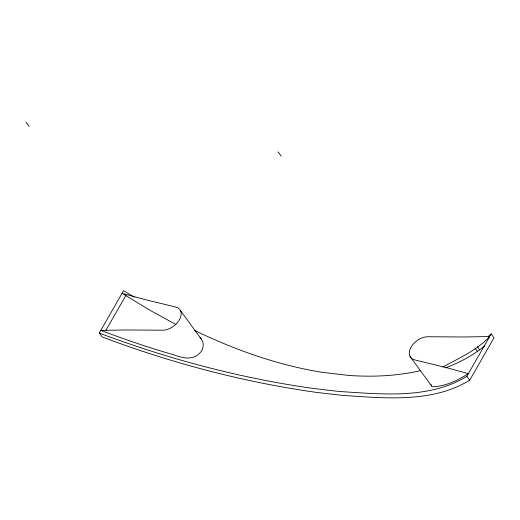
<?xml version="1.0" encoding="UTF-8"?>
<svg xmlns="http://www.w3.org/2000/svg" width="520" height="520" viewBox="0 0 520 520"><rect width="100%" height="100%" fill="white"/><g stroke="black" fill="none" stroke-linecap="round" stroke-linejoin="round"><path stroke-width="0.78" d="M488.306 336.486L491.166 333.885L494 337.779L469.697 380.218C431.762 403.416 384.384 398.001 342.01 395.375L315.478 392.256C242.58 381.94 170.989 362.888 102.115 336.947L99.281 333.06L123.585 290.615L134.297 297.245M105.703 330.688L126.022 295.204M99.281 333.06C168.149 358.995 239.746 378.053 312.644 388.362L339.17 391.482C381.55 394.108 428.922 399.522 466.856 376.324L491.166 333.885M442.891 367.055C459.075 358 476.678 350.5 489.632 336.563L463.723 336.986L428.135 336.746A14.918 9.601 -36.1 0 0 411.067 347.106A14.918 9.601 -36.1 0 0 414.863 359.925L446.206 367.569L468.39 373.653C457.717 380.438 444.86 386.568 432.185 386.769L410.137 356.623M445.594 367.841C459.596 362.57 473.012 355.44 484.64 345.976M420.466 370.675C396.871 376.077 372.469 377.117 348.374 375.414L321.847 372.288C277.615 365.079 235.001 349.908 194.721 330.499M175.955 324.493L150.241 310.421L122.051 293.293L144.235 299.377L175.584 307.014A14.918 9.601 -36.1 0 1 179.381 319.833A14.918 9.601 -36.1 0 1 162.305 330.2L126.724 329.959L100.815 330.382C123.63 339.021 146.738 346.931 170.157 353.788C177.047 355.55 184.035 359.249 191.347 357.663C199.381 356.59 206.531 347.308 201.669 339.632L180.31 310.323M200.037 337.493L201.669 339.632M477.276 346.651L479.635 349.895M475.013 348.185L477.38 351.429M466.856 376.324L469.697 380.218M278.05 151.84L281.119 156.039M26 122.167L29.062 126.373M431.216 384.676L431.496 385.931"/></g></svg>
